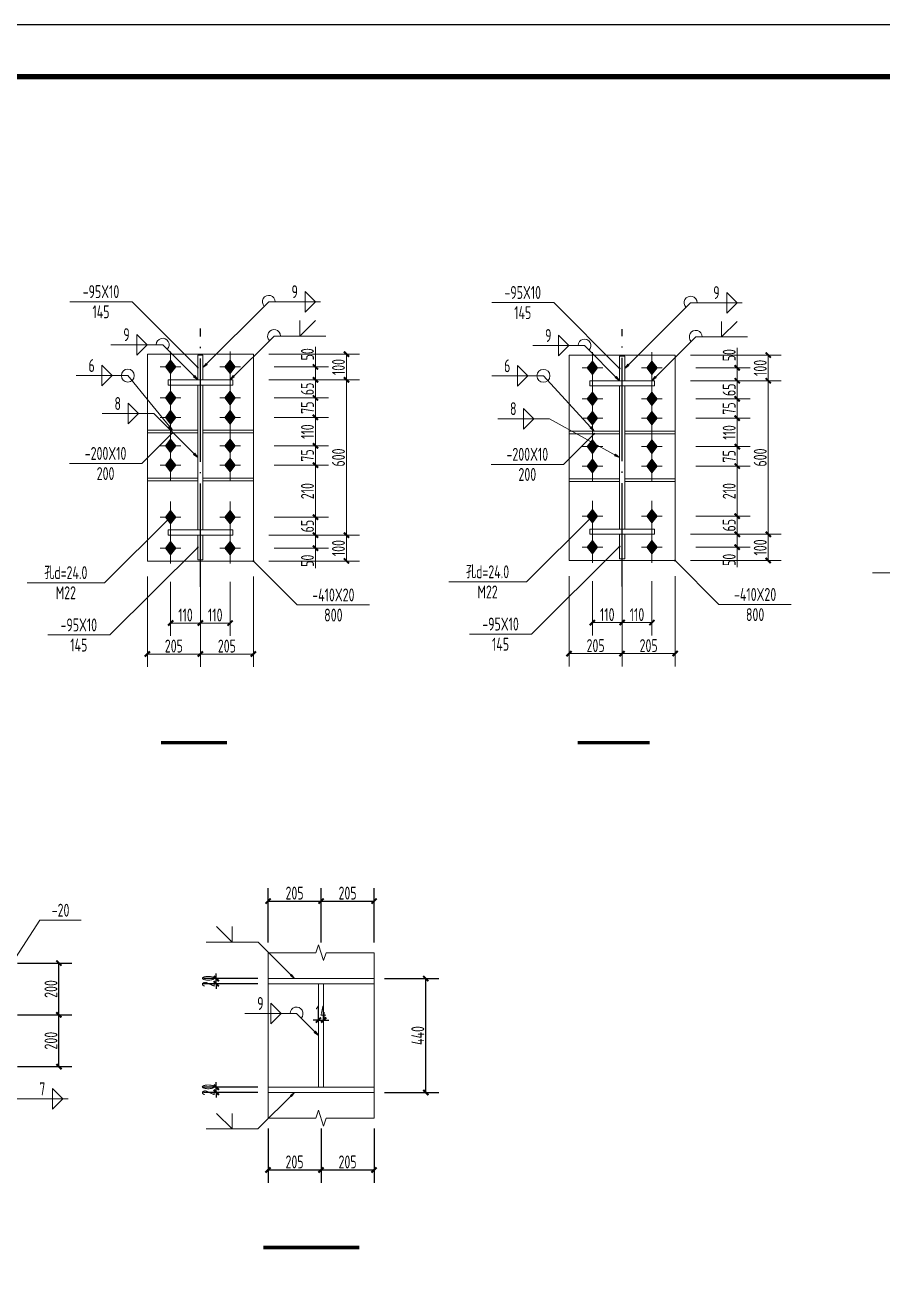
# Model space of a CAD drawing. Extents: x 95752 to 843522, y -411933 to 75567.
# Drawn here: x 228117 to 244686, y 50087 to 74247 of the extents above; entities that cross this region are included whole.
import ezdxf
from ezdxf.enums import TextEntityAlignment as Align

# ---------------------------------------------------------------- set-up
doc = ezdxf.new("R2010")
doc.units = 0
doc.header["$LTSCALE"] = 1000
doc.header["$MEASUREMENT"] = 0
doc.linetypes.add('DOTE', pattern=[2.42, 2, -0.2, 0.02, -0.2])
for name, color, linetype, lineweight in [('10', 7, 'Continuous', 18), ('20', 2, 'Continuous', 20), ('尺寸标注', 9, 'Continuous', 18), ('焊缝标注', 9, 'Continuous', 18), ('编号标注', 9, 'Continuous', 18), ('螺栓孔标注', 9, 'Continuous', 18), ('钢板标注', 9, 'Continuous', 18)]:
    doc.layers.add(name, color=color, linetype=linetype, lineweight=lineweight)
for name, color, linetype in [('DIM_SYMB', 3, 'Continuous'), ('DOTE', 1, 'Continuous'), ('PUB_TITLE', 4, 'Continuous')]:
    doc.layers.add(name, color=color, linetype=linetype)
doc.styles.add('FromPkpm', font='Pkpmeng', dxfattribs={"width": 0.7, "bigfont": 'Pkpmchn'})
doc.dimstyles.new('Pkpm_1.00', dxfattribs={"dimtxt": 250, "dimasz": 100, "dimexe": 250, "dimexo": 0.0625, "dimgap": 30, "dimtad": 1, "dimdec": 0, "dimrnd": 5, "dimzin": 0, "dimdsep": 46, "dimtxsty": 'FromPkpm', "dimblk1": 'ARCHTICK', "dimblk2": 'ARCHTICK', "dimsah": 1, "dimcen": 0.09, "dimadec": 0, "dimazin": 0, "dimtfac": 1, "dimtdec": 0, "dimtix": 1, "dimtmove": 2, "dimatfit": 1, "dimfxl": 1, "dimtolj": 1, "dimtzin": 0, "dimarcsym": 0})

# ---------------------------------------------------------------- blocks, each defined once
blk = doc.blocks.new('_ArchTick')
at = {"color": 0, "linetype": 'ByBlock', "const_width": 0.4}
blk.add_lwpolyline([(-0.5, -0.5), (0.5, 0.5)], dxfattribs=at)
blk = doc.blocks.new('*D223')
at = {"layer": 'Defpoints', "color": 0, "linetype": 'Continuous', "transparency": 16777216}
for p in [(227774, 55100), (228774, 55100), (227774, 54100)]:
    blk.add_point(p, dxfattribs=at)
at = {"layer": '尺寸标注', "color": 0, "linetype": 'Continuous', "lineweight": -2, "transparency": 16777216}
for p, q in [((227974, 55100), (229024, 55100)), ((228774, 54100), (228774, 55100)), ((227974, 54100), (229024, 54100))]:
    blk.add_line(p, q, dxfattribs=at)
at = {"layer": '尺寸标注', "color": 0, "linetype": 'Continuous', "lineweight": -2, "transparency": 16777216, "xscale": 100, "yscale": 100, "zscale": 100}
for p, rotation in [((228774, 55100), 90), ((228774, 54100), 270)]:
    blk.add_blockref('_ArchTick', p, dxfattribs=dict(at, rotation=rotation))
at = {"layer": '尺寸标注', "color": 0, "linetype": 'Continuous', "lineweight": 18, "transparency": 16777216, "insert": (228619, 54600), "char_height": 250, "attachment_point": 5, "rotation": 90, "style": 'FromPkpm'}
blk.add_mtext('\\A1;200', dxfattribs=at)
blk = doc.blocks.new('*D224')
at = {"layer": 'Defpoints', "color": 0, "linetype": 'Continuous', "transparency": 16777216}
for p in [(227774, 56100), (228774, 56100), (227774, 55100)]:
    blk.add_point(p, dxfattribs=at)
at = {"layer": '尺寸标注', "color": 0, "linetype": 'Continuous', "lineweight": -2, "transparency": 16777216}
for p, q in [((227974, 56100), (229024, 56100)), ((228774, 55100), (228774, 56100)), ((227974, 55100), (229024, 55100))]:
    blk.add_line(p, q, dxfattribs=at)
at = {"layer": '尺寸标注', "color": 0, "linetype": 'Continuous', "lineweight": -2, "transparency": 16777216, "xscale": 100, "yscale": 100, "zscale": 100}
for p, rotation in [((228774, 56100), 90), ((228774, 55100), 270)]:
    blk.add_blockref('_ArchTick', p, dxfattribs=dict(at, rotation=rotation))
at = {"layer": '尺寸标注', "color": 0, "linetype": 'Continuous', "lineweight": 18, "transparency": 16777216, "insert": (228619, 55600), "char_height": 250, "attachment_point": 5, "rotation": 90, "style": 'FromPkpm'}
blk.add_mtext('\\A1;200', dxfattribs=at)
blk = doc.blocks.new('*D225')
at = {"layer": 'Defpoints', "color": 0, "linetype": 'Continuous', "transparency": 16777216}
for p in [(232816, 53600), (233841, 53600), (233841, 52100)]:
    blk.add_point(p, dxfattribs=at)
at = {"layer": '尺寸标注', "color": 0, "linetype": 'Continuous', "lineweight": -2, "transparency": 16777216}
for p, q in [((232816, 52900), (232816, 51850)), ((233841, 52900), (233841, 51850)), ((232816, 52100), (233841, 52100))]:
    blk.add_line(p, q, dxfattribs=at)
at = {"layer": '尺寸标注', "color": 0, "linetype": 'Continuous', "lineweight": -2, "transparency": 16777216, "xscale": 100, "yscale": 100, "zscale": 100, "rotation": 180}
blk.add_blockref('_ArchTick', (232816, 52100), dxfattribs=at)
at = {"layer": '尺寸标注', "color": 0, "linetype": 'Continuous', "lineweight": -2, "transparency": 16777216, "xscale": 100, "yscale": 100, "zscale": 100}
blk.add_blockref('_ArchTick', (233841, 52100), dxfattribs=at)
at = {"layer": '尺寸标注', "color": 0, "linetype": 'Continuous', "lineweight": 18, "transparency": 16777216, "insert": (233329, 52255), "char_height": 250, "attachment_point": 5, "style": 'FromPkpm'}
blk.add_mtext('\\A1;205', dxfattribs=at)
blk = doc.blocks.new('*D226')
at = {"layer": 'Defpoints', "color": 0, "linetype": 'Continuous', "transparency": 16777216}
for p in [(233841, 53600), (234866, 53600), (234866, 52100)]:
    blk.add_point(p, dxfattribs=at)
at = {"layer": '尺寸标注', "color": 0, "linetype": 'Continuous', "lineweight": -2, "transparency": 16777216}
for p, q in [((233841, 52900), (233841, 51850)), ((234866, 52900), (234866, 51850)), ((233841, 52100), (234866, 52100))]:
    blk.add_line(p, q, dxfattribs=at)
at = {"layer": '尺寸标注', "color": 0, "linetype": 'Continuous', "lineweight": -2, "transparency": 16777216, "xscale": 100, "yscale": 100, "zscale": 100, "rotation": 180}
blk.add_blockref('_ArchTick', (233841, 52100), dxfattribs=at)
at = {"layer": '尺寸标注', "color": 0, "linetype": 'Continuous', "lineweight": -2, "transparency": 16777216, "xscale": 100, "yscale": 100, "zscale": 100}
blk.add_blockref('_ArchTick', (234866, 52100), dxfattribs=at)
at = {"layer": '尺寸标注', "color": 0, "linetype": 'Continuous', "lineweight": 18, "transparency": 16777216, "insert": (234354, 52255), "char_height": 250, "attachment_point": 5, "style": 'FromPkpm'}
blk.add_mtext('\\A1;205', dxfattribs=at)
blk = doc.blocks.new('*D227')
at = {"layer": 'Defpoints', "color": 0, "linetype": 'Continuous', "transparency": 16777216}
for p in [(233841, 57300), (232816, 55800), (233841, 55800)]:
    blk.add_point(p, dxfattribs=at)
at = {"layer": '尺寸标注', "color": 0, "linetype": 'Continuous', "lineweight": -2, "transparency": 16777216}
for p, q in [((232816, 56500), (232816, 57550)), ((233841, 56500), (233841, 57550)), ((232816, 57300), (233841, 57300))]:
    blk.add_line(p, q, dxfattribs=at)
at = {"layer": '尺寸标注', "color": 0, "linetype": 'Continuous', "lineweight": -2, "transparency": 16777216, "xscale": 100, "yscale": 100, "zscale": 100, "rotation": 180}
blk.add_blockref('_ArchTick', (232816, 57300), dxfattribs=at)
at = {"layer": '尺寸标注', "color": 0, "linetype": 'Continuous', "lineweight": -2, "transparency": 16777216, "xscale": 100, "yscale": 100, "zscale": 100}
blk.add_blockref('_ArchTick', (233841, 57300), dxfattribs=at)
at = {"layer": '尺寸标注', "color": 0, "linetype": 'Continuous', "lineweight": 18, "transparency": 16777216, "insert": (233329, 57455), "char_height": 250, "attachment_point": 5, "style": 'FromPkpm'}
blk.add_mtext('\\A1;205', dxfattribs=at)
blk = doc.blocks.new('*D228')
at = {"layer": 'Defpoints', "color": 0, "linetype": 'Continuous', "transparency": 16777216}
for p in [(234866, 57300), (233841, 55800), (234866, 55800)]:
    blk.add_point(p, dxfattribs=at)
at = {"layer": '尺寸标注', "color": 0, "linetype": 'Continuous', "lineweight": -2, "transparency": 16777216}
for p, q in [((233841, 56500), (233841, 57550)), ((234866, 56500), (234866, 57550)), ((233841, 57300), (234866, 57300))]:
    blk.add_line(p, q, dxfattribs=at)
at = {"layer": '尺寸标注', "color": 0, "linetype": 'Continuous', "lineweight": -2, "transparency": 16777216, "xscale": 100, "yscale": 100, "zscale": 100, "rotation": 180}
blk.add_blockref('_ArchTick', (233841, 57300), dxfattribs=at)
at = {"layer": '尺寸标注', "color": 0, "linetype": 'Continuous', "lineweight": -2, "transparency": 16777216, "xscale": 100, "yscale": 100, "zscale": 100}
blk.add_blockref('_ArchTick', (234866, 57300), dxfattribs=at)
at = {"layer": '尺寸标注', "color": 0, "linetype": 'Continuous', "lineweight": 18, "transparency": 16777216, "insert": (234354, 57455), "char_height": 250, "attachment_point": 5, "style": 'FromPkpm'}
blk.add_mtext('\\A1;205', dxfattribs=at)
blk = doc.blocks.new('*D229')
at = {"layer": 'Defpoints', "color": 0, "linetype": 'Continuous', "transparency": 16777216}
for p in [(233791, 55000), (233891, 55000), (233891, 55000)]:
    blk.add_point(p, dxfattribs=at)
at = {"layer": '尺寸标注', "color": 0, "linetype": 'Continuous', "lineweight": -2, "transparency": 16777216}
for p, q in [((233791, 55000), (233791, 55250)), ((233891, 55000), (233891, 55250)), ((233791, 55000), (233691, 55000)), ((233791, 55000), (233891, 55000)), ((233891, 55000), (233991, 55000))]:
    blk.add_line(p, q, dxfattribs=at)
at = {"layer": '尺寸标注', "color": 0, "linetype": 'Continuous', "lineweight": -2, "transparency": 16777216, "xscale": 100, "yscale": 100, "zscale": 100}
blk.add_blockref('_ArchTick', (233791, 55000), dxfattribs=at)
at = {"layer": '尺寸标注', "color": 0, "linetype": 'Continuous', "lineweight": -2, "transparency": 16777216, "xscale": 100, "yscale": 100, "zscale": 100, "rotation": 180}
blk.add_blockref('_ArchTick', (233891, 55000), dxfattribs=at)
at = {"layer": '尺寸标注', "color": 0, "linetype": 'Continuous', "lineweight": 18, "transparency": 16777216, "insert": (233841, 55155), "char_height": 250, "attachment_point": 5, "style": 'FromPkpm'}
blk.add_mtext('\\A1;14', dxfattribs=at)
blk = doc.blocks.new('*D230')
at = {"layer": 'Defpoints', "color": 0, "linetype": 'Continuous', "transparency": 16777216}
for p in [(234866, 55800), (235866, 55800), (234866, 53600)]:
    blk.add_point(p, dxfattribs=at)
at = {"layer": '尺寸标注', "color": 0, "linetype": 'Continuous', "lineweight": -2, "transparency": 16777216}
for p, q in [((235066, 55800), (236116, 55800)), ((235866, 53600), (235866, 55800)), ((235066, 53600), (236116, 53600))]:
    blk.add_line(p, q, dxfattribs=at)
at = {"layer": '尺寸标注', "color": 0, "linetype": 'Continuous', "lineweight": -2, "transparency": 16777216, "xscale": 100, "yscale": 100, "zscale": 100}
for p, rotation in [((235866, 55800), 90), ((235866, 53600), 270)]:
    blk.add_blockref('_ArchTick', p, dxfattribs=dict(at, rotation=rotation))
at = {"layer": '尺寸标注', "color": 0, "linetype": 'Continuous', "lineweight": 18, "transparency": 16777216, "insert": (235711, 54700), "char_height": 250, "attachment_point": 5, "rotation": 90, "style": 'FromPkpm'}
blk.add_mtext('\\A1;440', dxfattribs=at)
blk = doc.blocks.new('*D231')
at = {"layer": 'Defpoints', "color": 0, "linetype": 'Continuous', "transparency": 16777216}
for p in [(231816, 53700), (232816, 53700), (232816, 53600)]:
    blk.add_point(p, dxfattribs=at)
at = {"layer": '尺寸标注', "color": 0, "linetype": 'Continuous', "lineweight": -2, "transparency": 16777216}
for p, q in [((232616, 53700), (231566, 53700)), ((231816, 53700), (231816, 53800)), ((231816, 53600), (231816, 53700)), ((232616, 53600), (231566, 53600)), ((231816, 53600), (231816, 53500))]:
    blk.add_line(p, q, dxfattribs=at)
at = {"layer": '尺寸标注', "color": 0, "linetype": 'Continuous', "lineweight": -2, "transparency": 16777216, "xscale": 100, "yscale": 100, "zscale": 100}
for p, rotation in [((231816, 53700), 270), ((231816, 53600), 90)]:
    blk.add_blockref('_ArchTick', p, dxfattribs=dict(at, rotation=rotation))
at = {"layer": '尺寸标注', "color": 0, "linetype": 'Continuous', "lineweight": 18, "transparency": 16777216, "insert": (231661, 53650), "char_height": 250, "attachment_point": 5, "rotation": 90, "style": 'FromPkpm'}
blk.add_mtext('\\A1;20', dxfattribs=at)
blk = doc.blocks.new('*D232')
at = {"layer": 'Defpoints', "color": 0, "linetype": 'Continuous', "transparency": 16777216}
for p in [(231816, 55800), (232816, 55800), (232816, 55700)]:
    blk.add_point(p, dxfattribs=at)
at = {"layer": '尺寸标注', "color": 0, "linetype": 'Continuous', "lineweight": -2, "transparency": 16777216}
for p, q in [((231816, 55800), (231816, 55900)), ((232616, 55800), (231566, 55800)), ((232616, 55700), (231566, 55700)), ((231816, 55700), (231816, 55800)), ((231816, 55700), (231816, 55600))]:
    blk.add_line(p, q, dxfattribs=at)
at = {"layer": '尺寸标注', "color": 0, "linetype": 'Continuous', "lineweight": -2, "transparency": 16777216, "xscale": 100, "yscale": 100, "zscale": 100}
for p, rotation in [((231816, 55800), 270), ((231816, 55700), 90)]:
    blk.add_blockref('_ArchTick', p, dxfattribs=dict(at, rotation=rotation))
at = {"layer": '尺寸标注', "color": 0, "linetype": 'Continuous', "lineweight": 18, "transparency": 16777216, "insert": (231661, 55750), "char_height": 250, "attachment_point": 5, "rotation": 90, "style": 'FromPkpm'}
blk.add_mtext('\\A1;20', dxfattribs=at)

msp = doc.modelspace()

# ---------------------------------------------------------------- hatches: boundary and pattern name
at = {"layer": '10'}
for points in [[(230932.7, 67762.2), (230832.7, 67632.2), (230932.7, 67502.2), (231032.7, 67632.2)], [(232082.7, 67762.2), (231982.7, 67632.2), (232082.7, 67502.2), (232182.7, 67632.2)], [(239086.6, 67745.6), (238986.6, 67615.6), (239086.6, 67485.6), (239186.6, 67615.6)], [(240236.6, 67745.6), (240136.6, 67615.6), (240236.6, 67485.6), (240336.6, 67615.6)], [(230932.7, 67162.2), (230832.7, 67032.2), (230932.7, 66902.2), (231032.7, 67032.2)], [(232082.7, 67162.2), (231982.7, 67032.2), (232082.7, 66902.2), (232182.7, 67032.2)], [(239086.6, 67145.6), (238986.6, 67015.6), (239086.6, 66885.6), (239186.6, 67015.6)], [(240236.6, 67145.6), (240136.6, 67015.6), (240236.6, 66885.6), (240336.6, 67015.6)], [(230932.7, 66787.2), (230832.7, 66657.2), (230932.7, 66527.2), (231032.7, 66657.2)], [(232082.7, 66787.2), (231982.7, 66657.2), (232082.7, 66527.2), (232182.7, 66657.2)], [(239086.6, 66770.6), (238986.6, 66640.6), (239086.6, 66510.6), (239186.6, 66640.6)], [(240236.6, 66770.6), (240136.6, 66640.6), (240236.6, 66510.6), (240336.6, 66640.6)], [(230932.7, 66237.2), (230832.7, 66107.2), (230932.7, 65977.2), (231032.7, 66107.2)], [(232082.7, 66237.2), (231982.7, 66107.2), (232082.7, 65977.2), (232182.7, 66107.2)], [(239086.6, 66220.6), (238986.6, 66090.6), (239086.6, 65960.6), (239186.6, 66090.6)], [(240236.6, 66220.6), (240136.6, 66090.6), (240236.6, 65960.6), (240336.6, 66090.6)], [(230932.7, 65862.2), (230832.7, 65732.2), (230932.7, 65602.2), (231032.7, 65732.2)], [(232082.7, 65862.2), (231982.7, 65732.2), (232082.7, 65602.2), (232182.7, 65732.2)], [(239086.6, 65845.6), (238986.6, 65715.6), (239086.6, 65585.6), (239186.6, 65715.6)], [(240236.6, 65845.6), (240136.6, 65715.6), (240236.6, 65585.6), (240336.6, 65715.6)], [(230932.7, 64858.5), (230832.7, 64728.5), (230932.7, 64598.5), (231032.7, 64728.5)], [(232082.7, 64858.5), (231982.7, 64728.5), (232082.7, 64598.5), (232182.7, 64728.5)], [(239086.6, 64875.1), (238986.6, 64745.1), (239086.6, 64615.1), (239186.6, 64745.1)], [(240236.6, 64875.1), (240136.6, 64745.1), (240236.6, 64615.1), (240336.6, 64745.1)], [(239086.6, 64275.1), (238986.6, 64145.1), (239086.6, 64015.1), (239186.6, 64145.1)], [(240236.6, 64275.1), (240136.6, 64145.1), (240236.6, 64015.1), (240336.6, 64145.1)], [(230932.7, 64258.5), (230832.7, 64128.5), (230932.7, 63998.5), (231032.7, 64128.5)], [(232082.7, 64258.5), (231982.7, 64128.5), (232082.7, 63998.5), (232182.7, 64128.5)]]:
    msp.add_hatch(color=1, dxfattribs=at).paths.add_polyline_path(points)
at = {"layer": '焊缝标注'}
for color, points in [(0, [(231557.7, 67619.7), (231639.1, 67679.8), (231617.9, 67701)]), (0, [(239711.6, 67603.1), (239792.9, 67663.1), (239771.7, 67684.4)]), (0, [(231457.7, 67382.2), (231397.7, 67463.6), (231376.5, 67442.4)]), (0, [(232082.7, 67382.2), (232164.1, 67442.3), (232142.9, 67463.5)]), (0, [(239611.6, 67365.6), (239551.6, 67446.9), (239530.3, 67425.8)]), (0, [(240236.6, 67365.6), (240317.9, 67425.6), (240296.7, 67446.9)]), (0, [(230970.2, 66407.2), (230918.5, 66494.1), (230895.3, 66475.1)]), (0, [(239124.1, 66390.6), (239067.4, 66474.3), (239045.3, 66454)]), (0, [(231457.7, 65880.4), (231397.7, 65961.7), (231376.5, 65940.6)]), (0, [(239611.6, 65880.4), (239531.3, 65941.9), (239516.8, 65915.7)]), (2, [(233328.7, 55800.3), (233268.7, 55881.7), (233247.5, 55860.5)]), (2, [(233791.2, 54700.3), (233731.2, 54781.7), (233710, 54760.5)]), (2, [(233328.7, 53600.3), (233247.3, 53540.4), (233268.5, 53519.1)])]:
    msp.add_hatch(color=color, dxfattribs=at).paths.add_polyline_path(points)
at = {"layer": '螺栓孔标注'}
h = msp.add_hatch(color=0, dxfattribs=at)
edge = h.paths.add_edge_path()
edge.add_arc((239086.6, 64745.1), 10, 0, 360)
h = msp.add_hatch(color=0, dxfattribs=at)
edge = h.paths.add_edge_path()
edge.add_arc((230932.7, 64728.5), 10, 0, 360)
at = {"layer": '钢板标注'}
h = msp.add_hatch(color=0, dxfattribs=at)
edge = h.paths.add_edge_path()
edge.add_arc((231457.7, 67619.7), 10, 0, 360)
h = msp.add_hatch(color=0, dxfattribs=at)
edge = h.paths.add_edge_path()
edge.add_arc((239611.6, 67603.1), 10, 0, 360)
h = msp.add_hatch(color=0, dxfattribs=at)
edge = h.paths.add_edge_path()
edge.add_arc((230970.2, 66357.2), 10, 0, 360)
h = msp.add_hatch(color=0, dxfattribs=at)
edge = h.paths.add_edge_path()
edge.add_arc((239124.1, 66340.6), 10, 0, 360)
h = msp.add_hatch(color=0, dxfattribs=at)
edge = h.paths.add_edge_path()
edge.add_arc((231457.7, 64141), 10, 0, 360)
h = msp.add_hatch(color=0, dxfattribs=at)
edge = h.paths.add_edge_path()
edge.add_arc((239611.6, 64157.6), 10, 0, 360)
h = msp.add_hatch(color=0, dxfattribs=at)
edge = h.paths.add_edge_path()
edge.add_arc((232532.7, 63878.5), 10, 0, 360)
h = msp.add_hatch(color=0, dxfattribs=at)
edge = h.paths.add_edge_path()
edge.add_arc((240686.6, 63886.8), 10, 0, 360)

# ---------------------------------------------------------------- linework, layer by layer
at = {"layer": '10', "color": 9, "ltscale": 100}
for p, q in [((230932.7, 67932.2), (230932.7, 67332.2)), ((232082.7, 67932.2), (232082.7, 67332.2)), ((239086.6, 67915.6), (239086.6, 67315.6)), ((240236.6, 67915.6), (240236.6, 67315.6)), ((231132.7, 67632.2), (230732.7, 67632.2)), ((232282.7, 67632.2), (231882.7, 67632.2)), ((239286.6, 67615.6), (238886.6, 67615.6)), ((240436.6, 67615.6), (240036.6, 67615.6)), ((230932.7, 67332.2), (230932.7, 66732.2)), ((232082.7, 67332.2), (232082.7, 66732.2)), ((239086.6, 67315.6), (239086.6, 66715.6)), ((240236.6, 67315.6), (240236.6, 66715.6)), ((231132.7, 67032.2), (230732.7, 67032.2)), ((230932.7, 66957.2), (230932.7, 66357.2)), ((232282.7, 67032.2), (231882.7, 67032.2)), ((232082.7, 66957.2), (232082.7, 66357.2)), ((239286.6, 67015.6), (238886.6, 67015.6)), ((239086.6, 66940.6), (239086.6, 66340.6)), ((240436.6, 67015.6), (240036.6, 67015.6)), ((240236.6, 66940.6), (240236.6, 66340.6)), ((231132.7, 66657.2), (230732.7, 66657.2)), ((232282.7, 66657.2), (231882.7, 66657.2)), ((239286.6, 66640.6), (238886.6, 66640.6)), ((240436.6, 66640.6), (240036.6, 66640.6)), ((230932.7, 66407.2), (230932.7, 65807.2)), ((232082.7, 66407.2), (232082.7, 65807.2)), ((239086.6, 66390.6), (239086.6, 65790.6)), ((240236.6, 66390.6), (240236.6, 65790.6)), ((231132.7, 66107.2), (230732.7, 66107.2)), ((230932.7, 66032.2), (230932.7, 65432.2)), ((232282.7, 66107.2), (231882.7, 66107.2)), ((232082.7, 66032.2), (232082.7, 65432.2)), ((239286.6, 66090.6), (238886.6, 66090.6)), ((239086.6, 66015.6), (239086.6, 65415.6)), ((240436.6, 66090.6), (240036.6, 66090.6)), ((240236.6, 66015.6), (240236.6, 65415.6)), ((231132.7, 65732.2), (230732.7, 65732.2)), ((232282.7, 65732.2), (231882.7, 65732.2)), ((239286.6, 65715.6), (238886.6, 65715.6)), ((240436.6, 65715.6), (240036.6, 65715.6)), ((230932.7, 65028.5), (230932.7, 64428.5)), ((232082.7, 65028.5), (232082.7, 64428.5)), ((239086.6, 65045.1), (239086.6, 64445.1)), ((240236.6, 65045.1), (240236.6, 64445.1)), ((231132.7, 64728.5), (230732.7, 64728.5)), ((232282.7, 64728.5), (231882.7, 64728.5)), ((239286.6, 64745.1), (238886.6, 64745.1)), ((240436.6, 64745.1), (240036.6, 64745.1)), ((230932.7, 64428.5), (230932.7, 63828.5)), ((232082.7, 64428.5), (232082.7, 63828.5)), ((239086.6, 64445.1), (239086.6, 63845.1)), ((240236.6, 64445.1), (240236.6, 63845.1)), ((231132.7, 64128.5), (230732.7, 64128.5)), ((232282.7, 64128.5), (231882.7, 64128.5)), ((239286.6, 64145.1), (238886.6, 64145.1)), ((240436.6, 64145.1), (240036.6, 64145.1))]:
    msp.add_line(p, q, dxfattribs=at)
at = {"layer": '10', "color": 1, "linetype": 'Continuous'}
for points in [[(230932.7, 67762.2), (230832.7, 67632.2), (230932.7, 67502.2), (231032.7, 67632.2)], [(232082.7, 67762.2), (231982.7, 67632.2), (232082.7, 67502.2), (232182.7, 67632.2)], [(239086.6, 67745.6), (238986.6, 67615.6), (239086.6, 67485.6), (239186.6, 67615.6)], [(240236.6, 67745.6), (240136.6, 67615.6), (240236.6, 67485.6), (240336.6, 67615.6)], [(230932.7, 67162.2), (230832.7, 67032.2), (230932.7, 66902.2), (231032.7, 67032.2)], [(232082.7, 67162.2), (231982.7, 67032.2), (232082.7, 66902.2), (232182.7, 67032.2)], [(239086.6, 67145.6), (238986.6, 67015.6), (239086.6, 66885.6), (239186.6, 67015.6)], [(240236.6, 67145.6), (240136.6, 67015.6), (240236.6, 66885.6), (240336.6, 67015.6)], [(230932.7, 66787.2), (230832.7, 66657.2), (230932.7, 66527.2), (231032.7, 66657.2)], [(232082.7, 66787.2), (231982.7, 66657.2), (232082.7, 66527.2), (232182.7, 66657.2)], [(239086.6, 66770.6), (238986.6, 66640.6), (239086.6, 66510.6), (239186.6, 66640.6)], [(240236.6, 66770.6), (240136.6, 66640.6), (240236.6, 66510.6), (240336.6, 66640.6)], [(230932.7, 66237.2), (230832.7, 66107.2), (230932.7, 65977.2), (231032.7, 66107.2)], [(232082.7, 66237.2), (231982.7, 66107.2), (232082.7, 65977.2), (232182.7, 66107.2)], [(239086.6, 66220.6), (238986.6, 66090.6), (239086.6, 65960.6), (239186.6, 66090.6)], [(240236.6, 66220.6), (240136.6, 66090.6), (240236.6, 65960.6), (240336.6, 66090.6)], [(230932.7, 65862.2), (230832.7, 65732.2), (230932.7, 65602.2), (231032.7, 65732.2)], [(232082.7, 65862.2), (231982.7, 65732.2), (232082.7, 65602.2), (232182.7, 65732.2)], [(239086.6, 65845.6), (238986.6, 65715.6), (239086.6, 65585.6), (239186.6, 65715.6)], [(240236.6, 65845.6), (240136.6, 65715.6), (240236.6, 65585.6), (240336.6, 65715.6)], [(230932.7, 64858.5), (230832.7, 64728.5), (230932.7, 64598.5), (231032.7, 64728.5)], [(232082.7, 64858.5), (231982.7, 64728.5), (232082.7, 64598.5), (232182.7, 64728.5)], [(239086.6, 64875.1), (238986.6, 64745.1), (239086.6, 64615.1), (239186.6, 64745.1)], [(240236.6, 64875.1), (240136.6, 64745.1), (240236.6, 64615.1), (240336.6, 64745.1)], [(239086.6, 64275.1), (238986.6, 64145.1), (239086.6, 64015.1), (239186.6, 64145.1)], [(240236.6, 64275.1), (240136.6, 64145.1), (240236.6, 64015.1), (240336.6, 64145.1)], [(230932.7, 64258.5), (230832.7, 64128.5), (230932.7, 63998.5), (231032.7, 64128.5)], [(232082.7, 64258.5), (231982.7, 64128.5), (232082.7, 63998.5), (232182.7, 64128.5)]]:
    msp.add_lwpolyline(points, close=True, dxfattribs=at)
at = {"layer": '10', "color": 3, "ltscale": 100}
for points in [[(232132.7, 67382.2), (230882.7, 67382.2)], [(230882.7, 67382.2), (230882.7, 67282.2)], [(230882.7, 67282.2), (232132.7, 67282.2)], [(231457.7, 64478.5), (231457.7, 67282.2)], [(231557.7, 64478.5), (231557.7, 67282.2)], [(232132.7, 67282.2), (232132.7, 67382.2)], [(240286.6, 67365.6), (239036.6, 67365.6)], [(239036.6, 67365.6), (239036.6, 67265.6)], [(239036.6, 67265.6), (240286.6, 67265.6)], [(239611.6, 64495.1), (239611.6, 67265.6)], [(239711.6, 64495.1), (239711.6, 67265.6)], [(240286.6, 67265.6), (240286.6, 67365.6)], [(232132.7, 64478.5), (230882.7, 64478.5)], [(230882.7, 64478.5), (230882.7, 64378.5)], [(230882.7, 64378.5), (232132.7, 64378.5)], [(232132.7, 64378.5), (232132.7, 64478.5)], [(240286.6, 64495.1), (239036.6, 64495.1)], [(239036.6, 64495.1), (239036.6, 64395.1)], [(239036.6, 64395.1), (240286.6, 64395.1)], [(240286.6, 64395.1), (240286.6, 64495.1)]]:
    msp.add_lwpolyline(points, dxfattribs=at)
at = {"layer": '20', "ltscale": 100}
for points in [[(232532.7, 67878.5), (230482.7, 67878.5)], [(230482.7, 67878.5), (230482.7, 63878.5)], [(231557.7, 67857.2), (231457.7, 67857.2)], [(231457.7, 67857.2), (231457.7, 67382.2)], [(231557.7, 67382.2), (231557.7, 67857.2)], [(232532.7, 63878.5), (232532.7, 67878.5)], [(240686.6, 67861.8), (238636.6, 67861.8)], [(238636.6, 67861.8), (238636.6, 63886.8)], [(239711.6, 67840.6), (239611.6, 67840.6)], [(239611.6, 67840.6), (239611.6, 67365.6)], [(239711.6, 67365.6), (239711.6, 67840.6)], [(240686.6, 63886.8), (240686.6, 67861.8)], [(231457.7, 67382.2), (231557.7, 67382.2)], [(239611.6, 67365.6), (239711.6, 67365.6)], [(231457.7, 66407.2), (230482.7, 66407.2)], [(230482.7, 66407.2), (230482.7, 66357.2)], [(230482.7, 66357.2), (231457.7, 66357.2)], [(231457.7, 66357.2), (231457.7, 66407.2)], [(231557.7, 66407.2), (232532.7, 66407.2)], [(231557.7, 66357.2), (231557.7, 66407.2)], [(232532.7, 66357.2), (231557.7, 66357.2)], [(232532.7, 66407.2), (232532.7, 66357.2)], [(239611.6, 66390.6), (238636.6, 66390.6)], [(238636.6, 66390.6), (238636.6, 66340.6)], [(238636.6, 66340.6), (239611.6, 66340.6)], [(239611.6, 66340.6), (239611.6, 66390.6)], [(239711.6, 66390.6), (240686.6, 66390.6)], [(239711.6, 66340.6), (239711.6, 66390.6)], [(240686.6, 66340.6), (239711.6, 66340.6)], [(240686.6, 66390.6), (240686.6, 66340.6)], [(231457.7, 65482.2), (230482.7, 65482.2)], [(230482.7, 65482.2), (230482.7, 65432.2)], [(231457.7, 65432.2), (231457.7, 65482.2)], [(231557.7, 65482.2), (232532.7, 65482.2)], [(231557.7, 65432.2), (231557.7, 65482.2)], [(232532.7, 65482.2), (232532.7, 65432.2)], [(230482.7, 65432.2), (231457.7, 65432.2)], [(232532.7, 65432.2), (231557.7, 65432.2)], [(239611.6, 65465.6), (238636.6, 65465.6)], [(238636.6, 65465.6), (238636.6, 65415.6)], [(238636.6, 65415.6), (239611.6, 65415.6)], [(239611.6, 65415.6), (239611.6, 65465.6)], [(239711.6, 65465.6), (240686.6, 65465.6)], [(239711.6, 65415.6), (239711.6, 65465.6)], [(240686.6, 65415.6), (239711.6, 65415.6)], [(240686.6, 65465.6), (240686.6, 65415.6)], [(231457.7, 64378.5), (231557.7, 64378.5)], [(231457.7, 63903.5), (231457.7, 64378.5)], [(231557.7, 64378.5), (231557.7, 63903.5)], [(239611.6, 64395.1), (239711.6, 64395.1)], [(239611.6, 63920.1), (239611.6, 64395.1)], [(239711.6, 64395.1), (239711.6, 63920.1)], [(230482.7, 63878.5), (232532.7, 63878.5)], [(231557.7, 63903.5), (231457.7, 63903.5)], [(238636.6, 63886.8), (240686.6, 63886.8)], [(239711.6, 63920.1), (239611.6, 63920.1)]]:
    msp.add_lwpolyline(points, dxfattribs=at)
at = {"layer": 'DIM_SYMB', "color": 2, "const_width": 70}
for points in [[(230746.2, 60364.4), (232020.2, 60364.4)], [(238802.7, 60364.4), (240193.3, 60364.4)], [(232723.4, 50598), (234580.8, 50598)]]:
    msp.add_lwpolyline(points, dxfattribs=at)
at = {"layer": 'DOTE', "linetype": 'DOTE'}
for p, q in [((231507.7, 63378.5), (231507.7, 68378.5)), ((239661.6, 63386.8), (239661.6, 68361.8))]:
    msp.add_line(p, q, dxfattribs=at)
at = {"layer": 'PUB_TITLE'}
msp.add_lwpolyline([(146782.8, -9853.3), (265682.8, -9853.3), (265682.8, 74246.7), (146782.8, 74246.7)], close=True, dxfattribs=at)
at = {"layer": 'PUB_TITLE', "const_width": 100}
msp.add_lwpolyline([(149282.8, -8853.3), (264682.8, -8853.3), (264682.8, 73246.7), (149282.8, 73246.7)], close=True, dxfattribs=at)
at = {"layer": '尺寸标注', "color": 0, "linetype": 'Continuous', "lineweight": 18}
for p, q in [((233732.7, 67632.2), (233732.7, 68021.1)), ((241886.6, 67615.6), (241886.6, 68004.4)), ((232832.7, 67878.5), (234582.7, 67878.5)), ((234332.7, 67382.2), (234332.7, 67878.5)), ((240986.6, 67861.8), (242736.6, 67861.8)), ((242486.6, 67365.6), (242486.6, 67861.8)), ((232932.7, 67632.2), (233982.7, 67632.2)), ((233732.7, 67382.2), (233732.7, 67632.2)), ((241086.6, 67615.6), (242136.6, 67615.6)), ((241886.6, 67365.6), (241886.6, 67615.6)), ((232832.7, 67382.2), (234582.7, 67382.2)), ((232832.7, 67382.2), (234582.7, 67382.2)), ((232932.7, 67382.2), (233982.7, 67382.2)), ((232932.7, 67382.2), (233982.7, 67382.2)), ((233732.7, 67032.2), (233732.7, 67382.2)), ((234332.7, 64378.5), (234332.7, 67382.2)), ((240986.6, 67365.6), (242736.6, 67365.6)), ((240986.6, 67365.6), (242736.6, 67365.6)), ((241086.6, 67365.6), (242136.6, 67365.6)), ((241086.6, 67365.6), (242136.6, 67365.6)), ((241886.6, 67015.6), (241886.6, 67365.6)), ((242486.6, 64395.1), (242486.6, 67365.6)), ((232932.7, 67032.2), (233982.7, 67032.2)), ((232932.7, 67032.2), (233982.7, 67032.2)), ((233732.7, 66657.2), (233732.7, 67032.2)), ((241086.6, 67015.6), (242136.6, 67015.6)), ((241086.6, 67015.6), (242136.6, 67015.6)), ((241886.6, 66640.6), (241886.6, 67015.6)), ((232932.7, 66657.2), (233982.7, 66657.2)), ((232932.7, 66657.2), (233982.7, 66657.2)), ((233732.7, 66107.2), (233732.7, 66657.2)), ((241086.6, 66640.6), (242136.6, 66640.6)), ((241086.6, 66640.6), (242136.6, 66640.6)), ((241886.6, 66090.6), (241886.6, 66640.6)), ((232932.7, 66107.2), (233982.7, 66107.2)), ((232932.7, 66107.2), (233982.7, 66107.2)), ((233732.7, 65732.2), (233732.7, 66107.2)), ((241086.6, 66090.6), (242136.6, 66090.6)), ((241086.6, 66090.6), (242136.6, 66090.6)), ((241886.6, 65715.6), (241886.6, 66090.6)), ((232932.7, 65732.2), (233982.7, 65732.2)), ((232932.7, 65732.2), (233982.7, 65732.2)), ((233732.7, 64728.5), (233732.7, 65732.2)), ((241086.6, 65715.6), (242136.6, 65715.6)), ((241086.6, 65715.6), (242136.6, 65715.6)), ((241886.6, 64745.1), (241886.6, 65715.6)), ((232932.7, 64728.5), (233982.7, 64728.5)), ((232932.7, 64728.5), (233982.7, 64728.5)), ((233732.7, 64378.5), (233732.7, 64728.5)), ((241086.6, 64745.1), (242136.6, 64745.1)), ((241086.6, 64745.1), (242136.6, 64745.1)), ((241886.6, 64395.1), (241886.6, 64745.1)), ((232832.7, 64378.5), (234582.7, 64378.5)), ((232832.7, 64378.5), (234582.7, 64378.5)), ((232932.7, 64378.5), (233982.7, 64378.5)), ((232932.7, 64378.5), (233982.7, 64378.5)), ((233732.7, 64378.5), (233732.7, 64128.5)), ((234332.7, 63878.5), (234332.7, 64378.5)), ((240986.6, 64395.1), (242736.6, 64395.1)), ((240986.6, 64395.1), (242736.6, 64395.1)), ((241086.6, 64395.1), (242136.6, 64395.1)), ((241086.6, 64395.1), (242136.6, 64395.1)), ((241886.6, 64395.1), (241886.6, 64145.1)), ((242486.6, 63886.8), (242486.6, 64395.1)), ((232932.7, 64128.5), (233982.7, 64128.5)), ((233732.7, 64128.5), (233732.7, 63739.6)), ((241086.6, 64145.1), (242136.6, 64145.1)), ((241886.6, 64145.1), (241886.6, 63756.3)), ((232832.7, 63878.5), (234582.7, 63878.5)), ((240986.6, 63886.8), (242736.6, 63886.8)), ((230482.7, 63578.5), (230482.7, 61828.5)), ((231507.7, 63578.5), (231507.7, 61828.5)), ((231507.7, 63578.5), (231507.7, 61828.5)), ((232532.7, 63578.5), (232532.7, 61828.5)), ((238636.6, 63586.8), (238636.6, 61836.8)), ((239661.6, 63586.8), (239661.6, 61836.8)), ((239661.6, 63586.8), (239661.6, 61836.8)), ((240686.6, 63586.8), (240686.6, 61836.8)), ((230932.7, 63478.5), (230932.7, 62428.5)), ((231507.7, 63478.5), (231507.7, 62428.5)), ((231507.7, 63478.5), (231507.7, 62428.5)), ((232082.7, 63478.5), (232082.7, 62428.5)), ((239086.6, 63486.8), (239086.6, 62436.8)), ((239661.6, 63486.8), (239661.6, 62436.8)), ((239661.6, 63486.8), (239661.6, 62436.8)), ((240236.6, 63486.8), (240236.6, 62436.8)), ((230932.7, 62678.5), (231507.7, 62678.5)), ((231507.7, 62678.5), (232082.7, 62678.5)), ((239086.6, 62686.8), (239661.6, 62686.8)), ((239661.6, 62686.8), (240236.6, 62686.8)), ((230482.7, 62078.5), (231507.7, 62078.5)), ((231507.7, 62078.5), (232532.7, 62078.5)), ((238636.6, 62086.8), (239661.6, 62086.8)), ((239661.6, 62086.8), (240686.6, 62086.8))]:
    msp.add_line(p, q, dxfattribs=at)
at = {"layer": '尺寸标注', "color": 0, "ltscale": 100}
for p, q in [((232816.2, 56300.3), (233741.2, 56300.3)), ((233741.2, 56300.3), (233791.2, 56454.2)), ((233791.2, 56454.2), (233891, 56148)), ((233891, 56148), (233941.2, 56301.8)), ((233941.2, 56301.8), (234866.2, 56300.3)), ((233741.2, 53100.3), (233791.2, 53254.2)), ((233791.2, 53254.2), (233891, 52948)), ((232816.2, 53100.3), (233741.2, 53100.3)), ((233891, 52948), (233941.2, 53101.8)), ((233941.2, 53101.8), (234866.2, 53100.3))]:
    msp.add_line(p, q, dxfattribs=at)
for points in [[(232816.2, 53100.3), (232816.2, 56300.3)], [(234866.2, 53100.3), (234866.2, 56300.3)]]:
    msp.add_lwpolyline(points, dxfattribs=at)
at = {"layer": '焊缝标注', "color": 0, "lineweight": 18, "ltscale": 100}
for p, q in [((231557.7, 67619.7), (232831, 68892)), ((239711.6, 67603.1), (240984.9, 68875.3)), ((232082.7, 67382.2), (232931.6, 68230.4)), ((240236.6, 67365.6), (241085.4, 68213.8)), ((231457.7, 67382.2), (230779.7, 68061.9)), ((239611.6, 67365.6), (238933.6, 68045.2)), ((230970.2, 66407.2), (230105.1, 67464.6)), ((239124.1, 66390.6), (238140.2, 67459.9)), ((231457.7, 65880.4), (230610.2, 66729.9)), ((239611.6, 65880.4), (238256.9, 66630.2))]:
    msp.add_line(p, q, dxfattribs=at)
at = {"layer": '焊缝标注', "color": 0, "ltscale": 100}
for p, q in [((232831, 68892), (233831, 68892)), ((233531, 69092), (233731, 68892)), ((233531, 68892), (233531, 69092)), ((233531, 68692), (233731, 68892)), ((233531, 68892), (233531, 68692)), ((240984.9, 68875.3), (241984.9, 68875.3)), ((241684.9, 69075.3), (241884.9, 68875.3)), ((241684.9, 68875.3), (241684.9, 69075.3)), ((241684.9, 68675.3), (241884.9, 68875.3)), ((241684.9, 68875.3), (241684.9, 68675.3)), ((233431.6, 68230.4), (233431.6, 68530.4)), ((233431.6, 68230.4), (233731.6, 68530.4)), ((241585.4, 68213.8), (241585.4, 68513.8)), ((241585.4, 68213.8), (241885.4, 68513.8)), ((230479.7, 68061.9), (230279.7, 68261.9)), ((230279.7, 68061.9), (230279.7, 68261.9)), ((232931.6, 68230.4), (233931.6, 68230.4)), ((238633.6, 68045.2), (238433.6, 68245.2)), ((238433.6, 68045.2), (238433.6, 68245.2)), ((241085.4, 68213.8), (242085.4, 68213.8)), ((230779.7, 68061.9), (229779.7, 68061.9)), ((230479.7, 68061.9), (230279.7, 67861.9)), ((230279.7, 68061.9), (230279.7, 67861.9)), ((238933.6, 68045.2), (237933.6, 68045.2)), ((238633.6, 68045.2), (238433.6, 67845.2)), ((238433.6, 68045.2), (238433.6, 67845.2)), ((229805.1, 67464.6), (229605.1, 67664.6)), ((229605.1, 67464.6), (229605.1, 67664.6)), ((237840.2, 67459.9), (237640.2, 67659.9)), ((237640.2, 67459.9), (237640.2, 67659.9)), ((230105.1, 67464.6), (229105.1, 67464.6)), ((229805.1, 67464.6), (229605.1, 67264.6)), ((229605.1, 67464.6), (229605.1, 67264.6)), ((238140.2, 67459.9), (237140.2, 67459.9)), ((237840.2, 67459.9), (237640.2, 67259.9)), ((237640.2, 67459.9), (237640.2, 67259.9)), ((230310.2, 66729.9), (230110.2, 66929.9)), ((230110.2, 66729.9), (230110.2, 66929.9)), ((230610.2, 66729.9), (229610.2, 66729.9)), ((230310.2, 66729.9), (230110.2, 66529.9)), ((230110.2, 66729.9), (230110.2, 66529.9)), ((237956.9, 66630.2), (237756.9, 66830.2)), ((237756.9, 66630.2), (237756.9, 66830.2)), ((238256.9, 66630.2), (237256.9, 66630.2)), ((237956.9, 66630.2), (237756.9, 66430.2)), ((237756.9, 66630.2), (237756.9, 66430.2))]:
    msp.add_line(p, q, dxfattribs=at)
at = {"layer": '焊缝标注', "color": 2, "ltscale": 100}
for p, q in [((232122.5, 56508.3), (231822.5, 56808.3)), ((232122.5, 56508.3), (232122.5, 56808.3)), ((232622.5, 56508.3), (231622.5, 56508.3)), ((233367.5, 55125.1), (232367.5, 55125.1)), ((233067.5, 55125.1), (232867.5, 55325.1)), ((232867.5, 55125.1), (232867.5, 55325.1)), ((233067.5, 55125.1), (232867.5, 54925.1)), ((232867.5, 55125.1), (232867.5, 54925.1)), ((228651.9, 53673.3), (228851.9, 53473.3)), ((228651.9, 53473.3), (228651.9, 53673.3)), ((227951.9, 53473.3), (228951.9, 53473.3)), ((228651.9, 53273.3), (228851.9, 53473.3)), ((228651.9, 53473.3), (228651.9, 53273.3)), ((232120.2, 52894.6), (231820.2, 53194.6)), ((232120.2, 52894.6), (232120.2, 53194.6)), ((232620.2, 52894.6), (231620.2, 52894.6))]:
    msp.add_line(p, q, dxfattribs=at)
at = {"layer": '焊缝标注', "color": 2, "lineweight": 18, "ltscale": 100}
for p, q in [((233328.7, 55800.3), (232622.5, 56508.3)), ((233791.2, 54700.3), (233367.5, 55125.1)), ((233328.7, 53600.3), (232620.2, 52894.6))]:
    msp.add_line(p, q, dxfattribs=at)
at = {"layer": '焊缝标注', "color": 0, "linetype": 'Continuous'}
for points in [[(231557.7, 67619.7), (231639.1, 67679.8), (231617.9, 67701)], [(239711.6, 67603.1), (239792.9, 67663.1), (239771.7, 67684.4)], [(231457.7, 67382.2), (231397.7, 67463.6), (231376.5, 67442.4)], [(232082.7, 67382.2), (232164.1, 67442.3), (232142.9, 67463.5)], [(239611.6, 67365.6), (239551.6, 67446.9), (239530.3, 67425.8)], [(240236.6, 67365.6), (240317.9, 67425.6), (240296.7, 67446.9)], [(230970.2, 66407.2), (230918.5, 66494.1), (230895.3, 66475.1)], [(239124.1, 66390.6), (239067.4, 66474.3), (239045.3, 66454)], [(231457.7, 65880.4), (231397.7, 65961.7), (231376.5, 65940.6)], [(239611.6, 65880.4), (239531.3, 65941.9), (239516.8, 65915.7)]]:
    msp.add_lwpolyline(points, close=True, dxfattribs=at)
at = {"layer": '焊缝标注', "color": 2, "linetype": 'Continuous'}
for points in [[(233328.7, 55800.3), (233268.7, 55881.7), (233247.5, 55860.5)], [(233791.2, 54700.3), (233731.2, 54781.7), (233710, 54760.5)], [(233328.7, 53600.3), (233247.3, 53540.4), (233268.5, 53519.1)]]:
    msp.add_lwpolyline(points, close=True, dxfattribs=at)
at = {"layer": '焊缝标注', "color": 0, "ltscale": 100}
for centre in [(230105.1, 67464.6), (238140.2, 67459.9)]:
    msp.add_circle(centre, 125, dxfattribs=at)
for centre, start, end in [((232831, 68892), 0, 224.97719), ((240984.9, 68875.3), 0, 224.97719), ((230779.7, 68061.9), 314.93158, 180), ((232931.6, 68230.4), 0, 224.97719), ((238933.6, 68045.2), 314.93155, 180), ((241085.4, 68213.8), 0, 224.97719)]:
    msp.add_arc(centre, 125, start, end, dxfattribs=at)
at = {"layer": '焊缝标注', "color": 2, "ltscale": 100}
msp.add_arc((233367.5, 55125.1), 125, 314.93155, 180, dxfattribs=at)
at = {"layer": '编号标注', "color": 2, "ltscale": 100}
for points in [[(232816.2, 55800.3), (234866.2, 55800.3)], [(232816.2, 55700.3), (232816.2, 55800.3)], [(234866.2, 55700.3), (232816.2, 55700.3)], [(233891.2, 55700.3), (233791.2, 55700.3)], [(233791.2, 55700.3), (233791.2, 53700.3)], [(233891.2, 53700.3), (233891.2, 55700.3)], [(234866.2, 55800.3), (234866.2, 55700.3)], [(234866.2, 53700.3), (232816.2, 53700.3)], [(232816.2, 53700.3), (232816.2, 53600.3)], [(233791.2, 53700.3), (233891.2, 53700.3)], [(234866.2, 53600.3), (234866.2, 53700.3)], [(232816.2, 53600.3), (234866.2, 53600.3)]]:
    msp.add_lwpolyline(points, dxfattribs=at)
at = {"layer": '螺栓孔标注', "color": 0, "ltscale": 100}
for p, q in [((230932.7, 64728.5), (229657.4, 63458.2)), ((239086.6, 64745.1), (237811.2, 63474.9)), ((246003.8, 63649.7), (244503.8, 63649.7)), ((229657.4, 63458.2), (228157.4, 63458.2)), ((237811.2, 63474.9), (236311.2, 63474.9))]:
    msp.add_line(p, q, dxfattribs=at)
for centre in [(239086.6, 64745.1), (230932.7, 64728.5)]:
    msp.add_circle(centre, 10, dxfattribs=at)
at = {"layer": '钢板标注', "color": 0, "ltscale": 100}
for p, q in [((230186.5, 68894), (228986.5, 68894)), ((231457.7, 67619.7), (230186.5, 68894)), ((238340.3, 68877.4), (237140.3, 68877.4)), ((239611.6, 67603.1), (238340.3, 68877.4)), ((230970.2, 66357.2), (230375.1, 65764.4)), ((239124.1, 66340.6), (238528.9, 65747.8)), ((230375.1, 65764.4), (228975.1, 65764.4)), ((238528.9, 65747.8), (237128.9, 65747.8)), ((231457.7, 64141), (229757.3, 62447.3)), ((239611.6, 64157.6), (237911.1, 62464)), ((232532.7, 63878.5), (233378.9, 63027.6)), ((240686.6, 63886.8), (241532.7, 63035.9)), ((233378.9, 63027.6), (234778.9, 63027.6)), ((241532.7, 63035.9), (242932.7, 63035.9)), ((229757.3, 62447.3), (228557.3, 62447.3)), ((237911.1, 62464), (236711.1, 62464)), ((227673.7, 55800.3), (228405, 56929.1)), ((228405, 56929.1), (229205, 56929.1))]:
    msp.add_line(p, q, dxfattribs=at)
for centre in [(231457.7, 67619.7), (239611.6, 67603.1), (230970.2, 66357.2), (239124.1, 66340.6), (231457.7, 64141), (239611.6, 64157.6), (232532.7, 63878.5), (240686.6, 63886.8)]:
    msp.add_circle(centre, 10, dxfattribs=at)

# ---------------------------------------------------------------- block references
at = {"layer": '尺寸标注', "color": 0, "linetype": 'Continuous', "lineweight": 18, "xscale": 100, "yscale": 100, "zscale": 100}
for p, rotation in [((234332.7, 67878.5), 90), ((242486.6, 67861.8), 90), ((233732.7, 67632.2), 90), ((241886.6, 67615.6), 90), ((233732.7, 67382.2), 90), ((233732.7, 67382.2), 270), ((234332.7, 67382.2), 270), ((234332.7, 67382.2), 90), ((241886.6, 67365.6), 90), ((241886.6, 67365.6), 270), ((242486.6, 67365.6), 270), ((242486.6, 67365.6), 90), ((233732.7, 67032.2), 90), ((233732.7, 67032.2), 270), ((241886.6, 67015.6), 90), ((241886.6, 67015.6), 270), ((233732.7, 66657.2), 270), ((233732.7, 66657.2), 90), ((241886.6, 66640.6), 270), ((241886.6, 66640.6), 90), ((233732.7, 66107.2), 270), ((233732.7, 66107.2), 90), ((241886.6, 66090.6), 270), ((241886.6, 66090.6), 90), ((233732.7, 65732.2), 90), ((233732.7, 65732.2), 270), ((241886.6, 65715.6), 90), ((241886.6, 65715.6), 270), ((233732.7, 64728.5), 270), ((233732.7, 64728.5), 90), ((241886.6, 64745.1), 270), ((241886.6, 64745.1), 90), ((233732.7, 64378.5), 270), ((233732.7, 64378.5), 90), ((234332.7, 64378.5), 270), ((234332.7, 64378.5), 90), ((241886.6, 64395.1), 270), ((241886.6, 64395.1), 90), ((242486.6, 64395.1), 270), ((242486.6, 64395.1), 90), ((233732.7, 64128.5), 270), ((241886.6, 64145.1), 270), ((234332.7, 63878.5), 270), ((242486.6, 63886.8), 270), ((230932.7, 62678.5), 180), ((231507.7, 62678.5), 180), ((239086.6, 62686.8), 180), ((239661.6, 62686.8), 180), ((230482.7, 62078.5), 180), ((231507.7, 62078.5), 180), ((238636.6, 62086.8), 180), ((239661.6, 62086.8), 180)]:
    msp.add_blockref('_ArchTick', p, dxfattribs=dict(at, rotation=rotation))
for p in [(231507.7, 62678.5), (232082.7, 62678.5), (239661.6, 62686.8), (240236.6, 62686.8), (231507.7, 62078.5), (232532.7, 62078.5), (239661.6, 62086.8), (240686.6, 62086.8)]:
    msp.add_blockref('_ArchTick', p, dxfattribs=at)

# ---------------------------------------------------------------- texts
at = {"layer": '尺寸标注', "color": 0, "linetype": 'Continuous', "lineweight": 18, "char_height": 250, "attachment_point": 5, "rotation": 90, "style": 'FromPkpm'}
for s, insert in [('\\A1;50', (233577.7, 67876.7)), ('\\A1;50', (241731.6, 67860)), ('\\A1;100', (234177.7, 67630.4)), ('\\A1;100', (242331.6, 67613.7)), ('\\A1;65', (233577.7, 67207.2)), ('\\A1;65', (241731.6, 67190.6)), ('\\A1;75', (233577.7, 66844.7)), ('\\A1;75', (241731.6, 66828.1)), ('\\A1;110', (233577.7, 66382.2)), ('\\A1;110', (241731.6, 66365.6)), ('\\A1;75', (233577.7, 65919.7)), ('\\A1;600', (234177.7, 65880.4)), ('\\A1;75', (241731.6, 65903.1)), ('\\A1;600', (242331.6, 65880.4)), ('\\A1;210', (233577.7, 65230.4)), ('\\A1;210', (241731.6, 65230.4)), ('\\A1;65', (233577.7, 64553.5)), ('\\A1;65', (241731.6, 64570.1)), ('\\A1;100', (234177.7, 64128.5)), ('\\A1;100', (242331.6, 64141)), ('\\A1;50', (233577.7, 63884.1)), ('\\A1;50', (241731.6, 63900.7))]:
    msp.add_mtext(s, dxfattribs=dict(at, insert=insert))
at = {"layer": '尺寸标注', "color": 0, "linetype": 'Continuous', "lineweight": 18, "char_height": 250, "attachment_point": 5, "style": 'FromPkpm'}
for s, insert in [('\\A1;110', (231220.2, 62833.5)), ('\\A1;110', (231795.2, 62833.5)), ('\\A1;110', (239374.1, 62841.8)), ('\\A1;110', (239949.1, 62841.8)), ('\\A1;205', (230995.2, 62233.5)), ('\\A1;205', (232020.2, 62233.5)), ('\\A1;205', (239149.1, 62241.8)), ('\\A1;205', (240174.1, 62241.8))]:
    msp.add_mtext(s, dxfattribs=dict(at, insert=insert))
at = {"layer": '焊缝标注', "color": 0, "style": 'FromPkpm', "width": 0.7}
for s, p in [('9', (233331, 68962)), ('9', (241484.9, 68945.3)), ('9', (230079.7, 68131.9)), ('9', (238233.6, 68115.2)), ('6', (229405.1, 67534.6)), ('6', (237440.2, 67529.9)), ('8', (229910.2, 66799.9)), ('8', (237556.9, 66700.2))]:
    msp.add_text(s, height=250, dxfattribs=at).set_placement(p, align=Align.CENTER)
at = {"layer": '焊缝标注', "color": 2, "style": 'FromPkpm', "width": 0.7}
for s, p in [('9', (232667.5, 55195.1)), ('7', (228451.9, 53543.3))]:
    msp.add_text(s, height=250, dxfattribs=at).set_placement(p, align=Align.CENTER)
at = {"layer": '螺栓孔标注', "color": 0, "style": 'FromPkpm', "width": 0.7}
for p in [(228907.4, 63528.2), (237061.2, 63544.9)]:
    msp.add_text('孔d=24.0', height=250, dxfattribs=at).set_placement(p, align=Align.CENTER)
for p in [(228907.4, 63388.2), (237061.2, 63404.9)]:
    msp.add_text('M22', height=250, dxfattribs=at).set_placement(p, align=Align.TOP_CENTER)
at = {"layer": '钢板标注', "color": 0, "style": 'FromPkpm', "width": 0.7}
for s, p in [('-95X10', (229586.5, 68964)), ('-95X10', (237740.3, 68947.4)), ('-200X10', (229675.1, 65834.4)), ('-200X10', (237828.9, 65817.8)), ('-410X20', (234078.9, 63097.6)), ('-410X20', (242232.7, 63105.9)), ('-95X10', (229157.3, 62517.3)), ('-95X10', (237311.1, 62534)), ('-20', (228805, 56999.1))]:
    msp.add_text(s, height=250, dxfattribs=at).set_placement(p, align=Align.CENTER)
for s, p in [('145', (229586.5, 68824)), ('145', (237740.3, 68807.4)), ('200', (229675.1, 65694.4)), ('200', (237828.9, 65677.8)), ('800', (234078.9, 62957.6)), ('800', (242232.7, 62965.9)), ('145', (229157.3, 62377.3)), ('145', (237311.1, 62394))]:
    msp.add_text(s, height=250, dxfattribs=at).set_placement(p, align=Align.TOP_CENTER)

# ---------------------------------------------------------------- dimensions: what is measured, and where the dimension line sits
at = {"layer": '尺寸标注', "color": 0, "linetype": 'Continuous', "lineweight": 18}
for base, p1, p2, text, override, picture, middle in [((233841.2, 57300.3), (232816.2, 55800.3), (233841.2, 55800.3), '205', {"dimexo": 700, "dimtad": 1, "dimjust": 0, "dimtih": 0, "dimtoh": 0, "dimtix": 1, "dimtmove": 0, "dimatfit": 3}, '*D227', (233328.7, 57455.3)), ((234866.2, 57300.3), (233841.2, 55800.3), (234866.2, 55800.3), '205', {"dimexo": 700, "dimtad": 1, "dimjust": 0, "dimtih": 0, "dimtoh": 0, "dimtix": 1, "dimtmove": 0, "dimatfit": 3}, '*D228', (234353.7, 57455.3)), ((233891.2, 55000.3), (233791.2, 55000.2), (233891.2, 55000.2), '14', {"dimtad": 1, "dimjust": 0, "dimtih": 0, "dimtoh": 0, "dimtix": 1, "dimtmove": 0, "dimatfit": 3}, '*D229', (233841.2, 55155.3)), ((233841.2, 52100.3), (232816.2, 53600.3), (233841.2, 53600.3), '205', {"dimexo": 700, "dimtad": 1, "dimjust": 0, "dimtih": 0, "dimtoh": 0, "dimtix": 1, "dimtmove": 0, "dimatfit": 3}, '*D225', (233328.7, 52255.3)), ((234866.2, 52100.3), (233841.2, 53600.3), (234866.2, 53600.3), '205', {"dimexo": 700, "dimtad": 1, "dimjust": 0, "dimtih": 0, "dimtoh": 0, "dimtix": 1, "dimtmove": 0, "dimatfit": 3}, '*D226', (234353.7, 52255.3))]:
    dim = msp.add_linear_dim(base=base, p1=p1, p2=p2, text=text, dimstyle='Pkpm_1.00', override=override, dxfattribs=at)
    dim.commit()
    dim.dimension.update_dxf_attribs({"geometry": picture, "text_midpoint": middle})
for base, p1, p2, text, picture, middle in [((228773.7, 56100.3), (227773.7, 55100.3), (227773.7, 56100.3), '200', '*D224', (228618.7, 55600.3)), ((231816.2, 55800.3), (232816.2, 55700.3), (232816.2, 55800.3), '20', '*D232', (231661.2, 55750.3)), ((235866.2, 55800.3), (234866.2, 53600.3), (234866.2, 55800.3), '440', '*D230', (235711.2, 54700.3)), ((228773.7, 55100.3), (227773.7, 54100.3), (227773.7, 55100.3), '200', '*D223', (228618.7, 54600.3)), ((231816.2, 53700.3), (232816.2, 53600.3), (232816.2, 53700.3), '20', '*D231', (231661.2, 53650.3))]:
    dim = msp.add_linear_dim(base=base, p1=p1, p2=p2, angle=90, text=text, dimstyle='Pkpm_1.00', override={"dimexo": 200, "dimtad": 1, "dimjust": 0, "dimtih": 0, "dimtoh": 0, "dimtix": 1, "dimtmove": 0, "dimatfit": 3}, dxfattribs=at)
    dim.commit()
    dim.dimension.update_dxf_attribs({"geometry": picture, "text_midpoint": middle})

doc.saveas('drawing.dxf')
